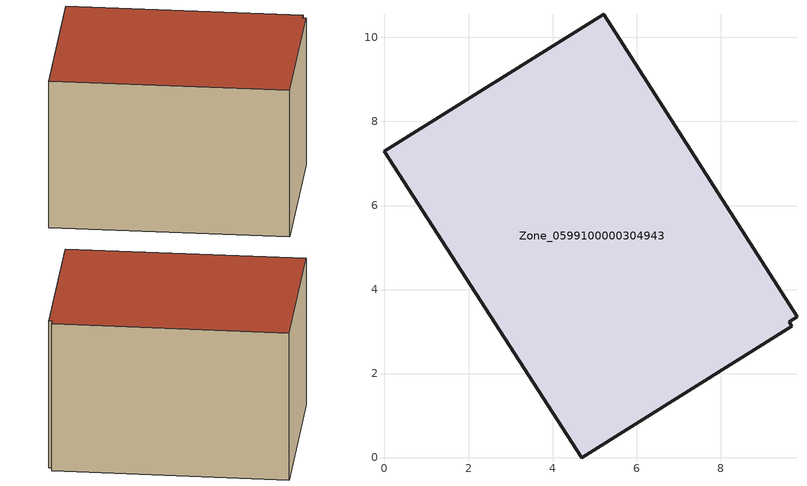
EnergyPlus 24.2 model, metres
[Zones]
Zone_0599100000304943
 floor ground (C_G): 0,7.29 5.22,10.55 9.82,3.35 9.63,3.23 9.7,3.12 4.69,0 z0
 wall outside (C_F): 5.22,10.55 0,7.29 4.69,0 9.7,3.12 9.63,3.23 9.82,3.35 5.22,10.55 z0:5.84
 roof outside (C_R): 4.69,0 9.7,3.12 9.63,3.23 9.82,3.35 5.22,10.55 0,7.29 z5.84
[BUILDING]
Pand.0599100000304943: North Axis=0; Terrain=City; Loads Convergence Tolerance Value=0.04; Temperature Convergence Tolerance Value=0.4; Solar Distribution=FullExterior; Maximum Number of Warmup Days=25; Minimum Number of Warmup Days=1
[Site:Location]
Rotterdam.The.Hague.AP_ZH_NLD Design_Conditions: Latitude=51.96; Longitude=4.45; Time Zone=1; Elevation=-4.5
[SITE:GROUNDTEMPERATURE:BUILDINGSURFACE]
18, 18, 18, 18, 18, 18, 18, 18, 18, 18, 18, 18
[MATERIAL] Thermal Absorptance=0.9; Solar Absorptance=0.7; Visible Absorptance=0.7
Name | Roughness | Thickness | Conductivity | Density | Specific Heat
G.TI.1965-1974 | MediumSmooth | 0.15 | 0.882353 | 540 | 1210
F.TI.1965-1974 | Rough | 0.3 | 0.697674 | 1920 | 840
R.TI.1965-1974 | MediumRough | 0.2 | 0.232558 | 1500 | 1000
[CONSTRUCTION]
C_G: G.TI.1965-1974
C_F: F.TI.1965-1974
C_R: R.TI.1965-1974
[ZONE]
Zone_0599100000304943: Type=1; Multiplier=1; Ceiling Height=Autocalculate; Volume=Autocalculate; Floor Area=autocalculate; Part of Total Floor Area=Yes
[ZONEINFILTRATION:DESIGNFLOWRATE]
Infil_Zone_0599100000304943: Zone or ZoneList or Space or SpaceList=Zone_0599100000304943; Schedule=AlwaysOn; Design Flow Rate Calculation Method=Flow/Area; Flow Rate per Floor Area=0.003; Constant Term Coefficient=1; Temperature Term Coefficient=0; Velocity Term Coefficient=0; Velocity Squared Term Coefficient=0
[HVACTEMPLATE:ZONE:IDEALLOADSAIRSYSTEM]
Zone_0599100000304943: Maximum Heating Supply Air Temperature=50; Minimum Cooling Supply Air Temperature=13; Maximum Heating Supply Air Humidity Ratio=0.0156; Minimum Cooling Supply Air Humidity Ratio=0.0077; Heating Limit=NoLimit; Cooling Limit=NoLimit; Dehumidification Control Type=ConstantSensibleHeatRatio; Cooling Sensible Heat Ratio=0.7; Dehumidification Setpoint=60; Humidification Control Type=None; Humidification Setpoint=30; Outdoor Air Method=None; Outdoor Air Flow Rate per Person=0.00944; Outdoor Air Flow Rate per Zone Floor Area=0; Outdoor Air Flow Rate per Zone=0; Demand Controlled Ventilation Type=None; Outdoor Air Economizer Type=NoEconomizer; Heat Recovery Type=None; Sensible Heat Recovery Effectiveness=0.7; Latent Heat Recovery Effectiveness=0.65
[ZONECONTROL:THERMOSTAT]
ThermostatControl_Zone_0599100000304943: Zone or ZoneList=Zone_0599100000304943; Control Type Schedule=DualSetpointControlType; Control 1=Thermostat_Zone_0599100000304943; Temperature Difference Between Cutout And Setpoint=0
[THERMOSTATSETPOINT:DUALSETPOINT]
Thermostat_Zone_0599100000304943: Heating Setpoint Temperature Schedule=HeatingSetpoint_Zone_0599100000304943; Cooling Setpoint Temperature Schedule=CoolingSetpoint_Zone_0599100000304943
[SCHEDULE:COMPACT]
HeatingSetpoint_Zone_0599100000304943: Through: 12/31, For: AllDays, Until: 24:00, 21
CoolingSetpoint_Zone_0599100000304943: Through: 12/31, For: AllDays, Until: 24:00, 24
DualSetpointControlType: Through: 12/31, For: AllDays, Until: 24:00, 4
AlwaysOn: Through: 12/31, For: AllDays, Until: 24:00, 1
